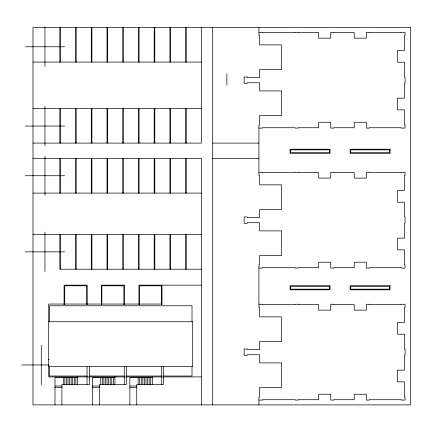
<?xml version="1.0" encoding="UTF-8"?>
<svg xmlns="http://www.w3.org/2000/svg" width="432" height="432" viewBox="0 0 432 432"><rect width="100%" height="100%" fill="white"/><g stroke="black" fill="none" stroke-linecap="round" stroke-linejoin="round"><path stroke-width="0.65" d="M258.93 32.297L262.705 32.297L262.705 32.654L295.148 32.654L295.148 32.297L298.291 32.297L298.291 32.654L318.659 32.654L318.659 38.146L330.734 38.146L330.734 32.297L333.877 32.297L333.877 32.654L354.245 32.654L354.245 38.146L366.32 38.146L366.32 32.297L369.463 32.297L369.463 32.654L401.161 32.654L401.161 32.297L405.054 32.297L405.054 35.44L404.465 35.44L404.465 50.485L397.559 50.485L397.559 62.246L404.465 62.246L404.465 77.053L405.054 77.053L405.054 83.344L404.465 83.344L404.465 98.145L397.559 98.145L397.559 109.906L404.465 109.906L404.465 124.951L405.054 124.951L405.054 128.093L401.161 128.093L401.161 127.737L369.463 127.737L369.463 128.093L366.32 128.093L366.32 122.251L354.245 122.251L354.245 127.737L333.877 127.737L333.877 128.093L330.734 128.093L330.734 122.251L318.659 122.251L318.659 127.737L298.291 127.737L298.291 128.093L295.148 128.093L295.148 127.737L262.705 127.737L262.705 128.093L258.93 128.093M25.288 46.78L64.638 46.78M32.989 62.073L201.355 62.073M32.989 108.497L201.355 108.497M25.288 126.041L64.638 126.041M32.989 143.095L201.355 143.095L201.355 27.481M212.695 143.095L258.93 143.095M32.989 158.506L201.355 158.506L201.355 404.892M212.695 158.506L258.93 158.506M258.93 172.255L262.705 172.255L262.705 172.611L295.148 172.611L295.148 172.255L298.291 172.255L298.291 172.611L318.659 172.611L318.659 178.103L330.734 178.103L330.734 172.255L333.877 172.255L333.877 172.611L354.245 172.611L354.245 178.103L366.32 178.103L366.32 172.255L369.463 172.255L369.463 172.611L401.161 172.611L401.161 172.255L405.054 172.255L405.054 175.397L404.465 175.397L404.465 190.442L397.559 190.442L397.559 202.203L404.465 202.203L404.465 217.01L405.054 217.01L405.054 223.301L404.465 223.301L404.465 238.102L397.559 238.102L397.559 249.863L404.465 249.863L404.465 264.908L405.054 264.908L405.054 268.051L401.161 268.051L401.161 267.694L369.463 267.694L369.463 268.051L366.32 268.051L366.32 262.208L354.245 262.208L354.245 267.694L333.877 267.694L333.877 268.051L330.734 268.051L330.734 262.208L318.659 262.208L318.659 267.694L298.291 267.694L298.291 268.051L295.148 268.051L295.148 267.694L262.705 267.694L262.705 268.051L258.93 268.051M25.288 175.732L64.638 175.732M32.989 193.099L201.355 193.099M32.989 234.614L201.355 234.614M25.288 251.845L64.638 251.845M201.355 269.212L59.827 269.212L59.827 234.614M201.355 285.152L138.92 285.152L138.92 304.555M161.973 304.042L48.703 304.042L48.703 376.909L201.355 376.909M258.93 304.274L262.705 304.274L262.705 304.636L295.148 304.636L295.148 304.274L298.291 304.274L298.291 304.636L318.659 304.636L318.659 310.122L330.734 310.122L330.734 304.274L333.877 304.274L333.877 304.636L354.245 304.636L354.245 310.122L366.32 310.122L366.32 304.274L369.463 304.274L369.463 304.636L401.161 304.636L401.161 304.274L405.054 304.274L405.054 307.422L404.465 307.422L404.465 322.461L397.559 322.461L397.559 334.222L404.465 334.222L404.465 349.029L405.054 349.029L405.054 355.32L404.465 355.32L404.465 370.127L397.559 370.127L397.559 381.888L404.465 381.888L404.465 396.927L405.054 396.927L405.054 400.075L401.161 400.075L401.161 399.713L369.463 399.713L369.463 400.075L366.32 400.075L366.32 394.227L354.245 394.227L354.245 399.713L333.877 399.713L333.877 400.075L330.734 400.075L330.734 394.227L318.659 394.227L318.659 399.713L298.291 399.713L298.291 400.075L295.148 400.075L295.148 399.713L262.705 399.713L262.705 400.075L258.93 400.075M48.703 321.748L192.64 321.748L192.64 366.601L48.703 366.601M48.703 359.683L49.334 359.683M21.6 364.975L49.145 364.975M87.043 376.018L49.334 376.018L49.334 366.871M89.554 376.018L124.265 376.018M126.414 376.018L161.735 376.018M163.571 376.018L192.008 376.018L192.008 366.871M77.452 377.579L55.004 377.579L54.988 404.892M114.923 377.579L92.47 377.579L92.47 404.892M152.307 377.579L129.859 377.579L129.859 404.892M55.004 386.019L61.911 386.019M92.47 386.019L99.376 386.019M129.859 386.019L136.76 386.019M54.988 387.596L61.911 387.596M92.47 387.596L99.376 387.596M129.859 387.596L136.76 387.596M258.93 27.481L258.93 35.44L259.556 35.44L259.556 44.879L281.664 44.879L281.664 69.471L259.556 69.471L259.556 77.647L247.293 77.647L247.293 77.015L244.145 77.015L244.145 83.376L247.293 83.376L247.293 82.744L259.556 82.744L259.556 90.925L281.664 90.925L281.664 115.517L259.556 115.517L259.556 124.951L258.93 124.951L258.93 175.397L259.556 175.397L259.556 184.837L281.664 184.837L281.664 209.428L259.556 209.428L259.556 217.604L247.293 217.604L247.293 216.972L244.145 216.972L244.145 223.333L247.293 223.333L247.293 222.701L259.556 222.701L259.556 230.882L281.664 230.882L281.664 255.474L259.556 255.474L259.556 264.908L258.93 264.908L258.93 307.422L259.556 307.422L259.556 316.856L281.664 316.856L281.664 341.447L259.556 341.447L259.556 349.623L247.293 349.623L247.293 348.997L244.145 348.997L244.145 355.352L247.293 355.352L247.293 354.726L259.556 354.726L259.556 362.902L281.664 362.902L281.664 387.493L259.556 387.493L259.556 396.927L258.93 396.927L258.93 404.892M226.87 73.84L226.87 85.158M212.695 27.481L212.695 404.892M192.008 321.775L192.008 305.77L49.334 305.77L49.334 321.775M186.268 27.481L186.268 62.073M186.268 108.497L186.268 143.095M186.268 158.506L186.268 193.099M186.268 234.614L186.268 269.212M185.63 27.481L185.63 62.073M185.63 108.497L185.63 143.095M185.63 158.506L185.63 193.099M185.63 234.614L185.63 269.212M170.543 27.481L170.543 62.073M170.543 108.497L170.543 143.095M170.543 158.506L170.543 193.099M170.543 234.614L170.543 269.212M169.906 27.481L169.906 62.073M169.906 108.497L169.906 143.095M169.906 158.506L169.906 193.099M169.906 234.614L169.906 269.212M163.571 366.601L163.571 384.448L136.76 384.448L136.76 404.892M161.973 285.152L161.973 304.555M161.735 366.601L161.735 384.448M161.611 304.549L161.611 285.8L139.595 285.8L139.595 304.549M154.818 27.481L154.818 62.073M154.818 108.497L154.818 143.095M154.818 158.506L154.818 193.099M154.818 234.614L154.818 269.212M154.181 27.481L154.181 62.073M154.181 108.497L154.181 143.095M154.181 158.506L154.181 193.099M154.181 234.614L154.181 269.212M152.307 376.369L152.307 384.448M150.73 377.579L150.73 384.448M149.159 377.579L149.159 384.448M147.582 377.579L147.582 384.448M146.005 377.579L146.005 384.448M144.434 377.579L144.434 384.448M142.857 377.579L142.857 384.448M141.28 377.579L141.28 384.448M139.709 377.579L139.709 384.448M139.093 27.481L139.093 62.073M139.093 108.497L139.093 143.095M139.093 158.506L139.093 193.099M139.093 234.614L139.093 269.212M138.456 27.481L138.456 62.073M138.456 108.497L138.456 143.095M138.456 158.506L138.456 193.099M138.456 234.614L138.456 269.212M138.132 377.579L138.132 384.448M126.414 366.601L126.414 384.448L99.376 384.448L99.376 404.892M124.61 304.555L124.61 285.152L101.536 285.152L101.536 304.555M124.265 366.601L124.265 384.448M123.865 304.549L123.865 285.8L101.849 285.8L101.849 304.549M123.368 27.481L123.368 62.073M123.368 108.497L123.368 143.095M123.368 158.506L123.368 193.099M123.368 234.614L123.368 269.212M122.731 27.481L122.731 62.073M122.731 108.497L122.731 143.095M122.731 158.506L122.731 193.099M122.731 234.614L122.731 269.212M114.923 376.369L114.923 384.448M113.346 377.579L113.346 384.448M111.769 377.579L111.769 384.448M110.192 377.579L110.192 384.448M108.621 377.579L108.621 384.448M107.644 27.481L107.644 62.073M107.644 108.497L107.644 143.095M107.644 158.506L107.644 193.099M107.644 234.614L107.644 269.212M107.001 27.481L107.001 62.073M107.001 108.497L107.001 143.095M107.001 158.506L107.001 193.099M107.001 234.614L107.001 269.212M107.044 377.579L107.044 384.448M105.467 377.579L105.467 384.448M103.896 377.579L103.896 384.448M102.319 377.579L102.319 384.448M100.742 377.579L100.742 384.448M91.919 27.481L91.919 62.073M91.919 108.497L91.919 143.095M91.919 158.506L91.919 193.099M91.919 234.614L91.919 269.212M91.276 27.481L91.276 62.073M91.276 108.497L91.276 143.095M91.276 158.506L91.276 193.099M91.276 234.614L91.276 269.212M89.554 366.601L89.554 384.448L61.911 384.448L61.911 404.892M87.145 304.555L87.145 285.152L64.066 285.152L64.066 304.565M87.043 366.601L87.043 384.448M86.756 304.549L86.756 285.8L64.741 285.8L64.741 304.549M77.452 376.369L77.452 384.448M76.194 27.481L76.194 62.073M76.194 108.497L76.194 143.095M76.194 158.506L76.194 193.099M76.194 234.614L76.194 269.212M75.881 377.579L75.881 384.448M75.551 27.481L75.551 62.073M75.551 108.497L75.551 143.095M75.551 158.506L75.551 193.099M75.551 234.614L75.551 269.212M74.304 377.579L74.304 384.448M72.727 377.579L72.727 384.448M71.156 377.579L71.156 384.448M69.579 377.579L69.579 384.448M68.002 377.579L68.002 384.448M66.431 377.579L66.431 384.448M64.854 377.579L64.854 384.448M63.277 377.579L63.277 384.448M60.464 27.481L60.464 62.073M60.464 108.497L60.464 143.095M60.464 158.506L60.464 193.099M60.464 234.614L60.464 269.212M59.827 27.481L59.827 62.073M59.827 108.497L59.827 143.095M59.827 158.506L59.827 193.099M44.966 27.108L44.966 66.458M44.966 106.364L44.966 145.714M44.966 156.06L44.966 195.404M44.966 232.168L44.966 271.517M41.272 345.303L41.272 384.647M410.4 27.481L32.989 27.481L32.989 404.892L410.4 404.892L410.4 27.481M330.016 149.224L290.072 149.224L290.072 153.311L330.016 153.311L330.016 149.224M390.085 149.224L350.147 149.224L350.147 153.311L390.085 153.311L390.085 149.224M329.389 149.855L290.704 149.855L290.704 152.685L329.389 152.685L329.389 149.855M389.459 149.855L350.773 149.855L350.773 152.685L389.459 152.685L389.459 149.855M330.016 285.725L290.072 285.725L290.072 289.813L330.016 289.813L330.016 285.725M390.085 285.725L350.147 285.725L350.147 289.813L390.085 289.813L390.085 285.725M329.389 286.351L290.704 286.351L290.704 289.181L329.389 289.181L329.389 286.351M389.459 286.351L350.773 286.351L350.773 289.181L389.459 289.181L389.459 286.351"/></g></svg>
